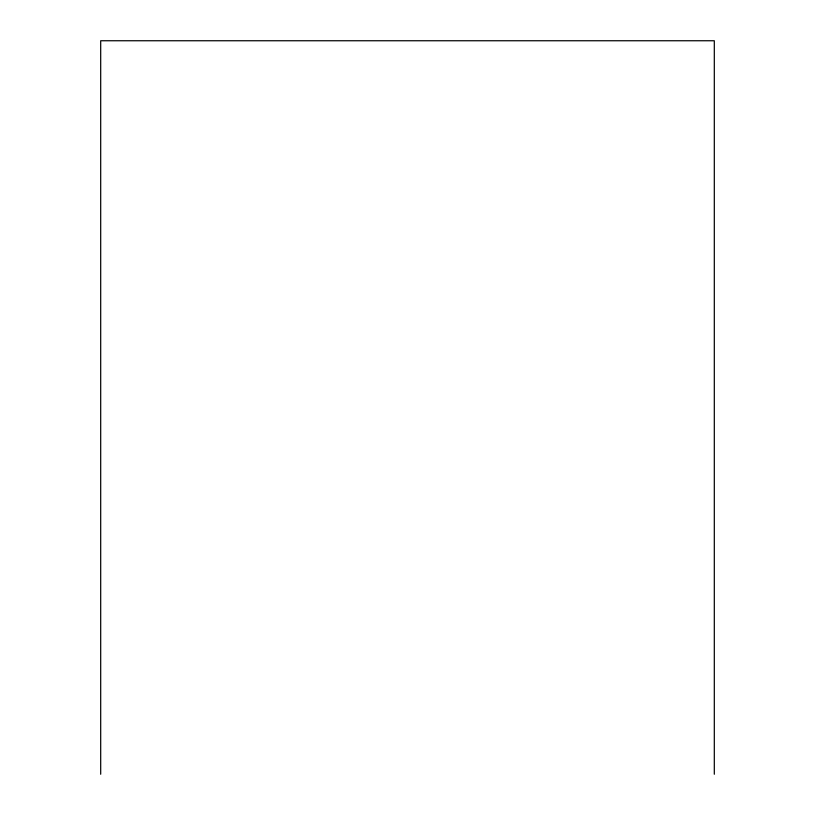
<?xml version="1.0" encoding="UTF-8"?>
<svg xmlns="http://www.w3.org/2000/svg" width="815" height="815" viewBox="0 0 815 815"><rect width="100%" height="100%" fill="white"/><g stroke="black" fill="none" stroke-linecap="round" stroke-linejoin="round"><path stroke-width="1.22" d="M714.307 774.25L714.307 40.75L100.693 40.75L100.693 774.25"/></g></svg>
